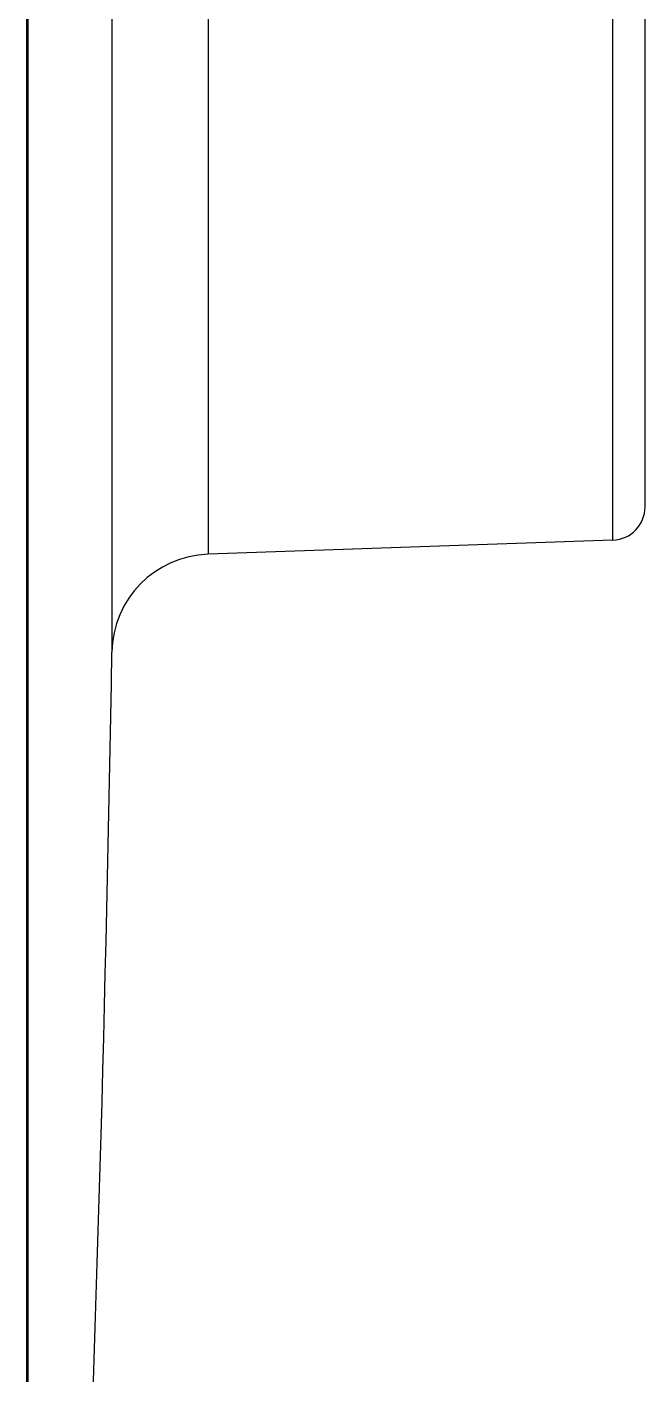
# Model space of a CAD drawing. Extents: x 60832 to 61252, y -30265 to -29968.
# Drawn here: x 61183.23 to 61201.84, y -30187.89 to -30147.32 of the extents above; entities that cross this region are included whole.
import ezdxf

# ---------------------------------------------------------------- set-up
doc = ezdxf.new("R2010")
doc.units = 0
doc.header["$LTSCALE"] = 7
doc.header["$MEASUREMENT"] = 0
doc.layers.get('0').update_dxf_attribs({"color": 2, "linetype": 'CONTINUOUS'})

msp = doc.modelspace()

# ---------------------------------------------------------------- linework, layer by layer
at = {"color": 7, "linetype": 'Continuous'}
for p, q in [((61183.235, -30228.274), (61183.235, -30060.203)), ((61185.793, -30122.332), (61185.793, -30166.145)), ((61188.687, -30125.279), (61188.687, -30163.198)), ((61200.872, -30162.772), (61200.872, -30125.705)), ((61201.838, -30161.772), (61201.838, -30126.704)), ((61183.267, -30228.08), (61183.267, -30144.238)), ((61200.872, -30162.772), (61188.687, -30163.198))]:
    msp.add_line(p, q, dxfattribs=at)
for centre, radius, start, end in [((61200.838, -30161.773), 1, 272, 0), ((61188.792, -30166.196), 3, 92, 179.0328), ((59887.943, -30144.231), 1298.035, 356.296309, 359.032649)]:
    msp.add_arc(centre, radius, start, end, dxfattribs=at)

doc.saveas('drawing.dxf')
